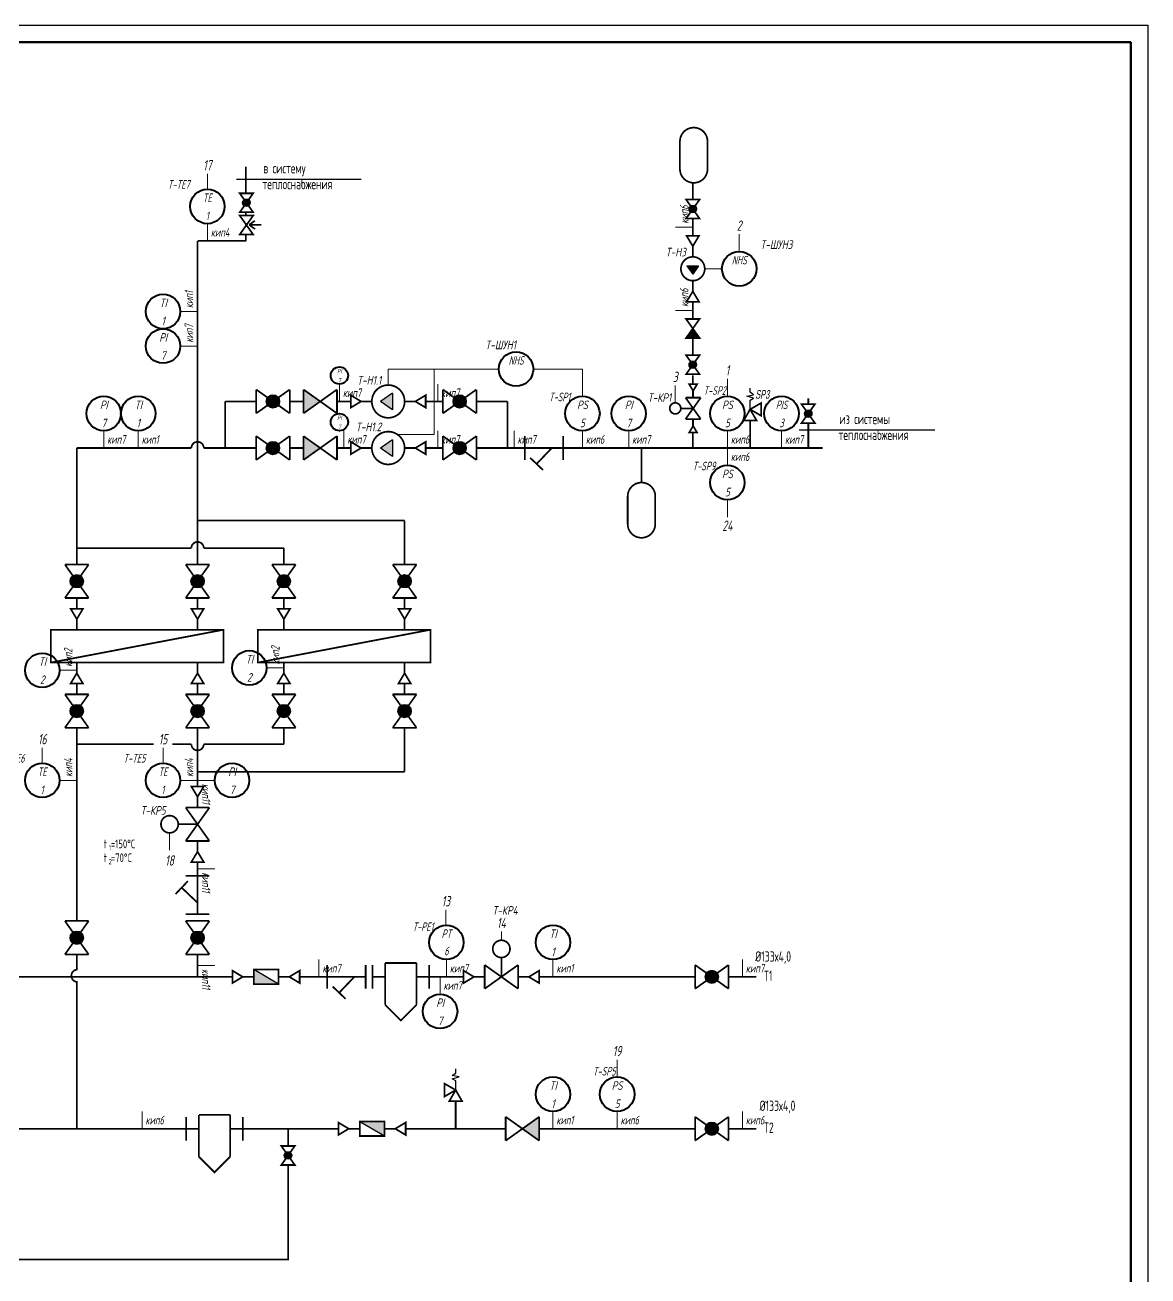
# Model space of a CAD drawing. Extents: x 37 to 1092, y -2983 to -601.
# Drawn here: x 551.8 to 877.2, y -1261.2 to -898.8 of the extents above; entities that cross this region are included whole.
import ezdxf
from ezdxf.enums import TextEntityAlignment as Align

# ---------------------------------------------------------------- set-up
doc = ezdxf.new("R2010")
doc.units = 0
doc.layers.add('AV_K_DEVICE', color=1, linetype='Continuous', lineweight=40)
doc.layers.add('AV_K_WIRES', color=2, linetype='Continuous', lineweight=20)
for name, color, linetype in [('FORMAT', 134, 'Continuous'), ('TEXT', 4, 'Continuous'), ('ОВ_Отопление', 6, 'Continuous'), ('Отопление', 7, 'Continuous')]:
    doc.layers.add(name, color=color, linetype=linetype)
doc.styles.add('R2_5', font='romant.shx', dxfattribs={"width": 0.65, "oblique": 12, "height": 2.5})
doc.styles.add('R2_5 compressed', font='gewind.shx', dxfattribs={"width": 0.5, "oblique": 12, "height": 2.5})
doc.styles.get("Standard").update_dxf_attribs({"font": 'romant.shx', "width": 0.65, "oblique": 12})

# ---------------------------------------------------------------- blocks, each defined once
blk = doc.blocks.new('PD')
at = {"layer": 'AV_K_DEVICE'}
blk.add_circle((0, 5), 5, dxfattribs=at)
at = {"layer": 'AV_K_DEVICE', "style": 'R2_5', "oblique": 15, "width": 0.65}
for s, p in [('PT', (0, 7.5)), ('6', (-3.4e-09, 2.5))]:
    blk.add_text(s, height=2.5, dxfattribs=at).set_placement(p, align=Align.MIDDLE_CENTER)
blk = doc.blocks.new('кип7 ЗК14-2-3-98 установка 3в')
blk.add_line((0, 5), (0, 0))
at = {"insert": (1, 2.5), "char_height": 2.5, "attachment_point": 4, "line_spacing_factor": 0.8, "style": 'R2_5'}
blk.add_mtext('кип7', dxfattribs=at)
blk = doc.blocks.new('кип1 ЗК4-1-1-95 установка 01-10-20-10')
blk.add_line((0, 5), (0, 0))
at = {"insert": (1, 2.5), "char_height": 2.5, "attachment_point": 4, "line_spacing_factor": 0.8, "style": 'R2_5'}
blk.add_mtext('кип1', dxfattribs=at)
blk = doc.blocks.new('TERMOMETR_R5503_0-120_80mm')
blk.add_circle((0, 5), 5)
at = {"style": 'R2_5', "oblique": 15, "width": 0.75}
for s, p in [('TI', (0, 7.5)), ('1', (-0.0060025175, 2.2550731853))]:
    blk.add_text(s, height=2.5, dxfattribs=at).set_placement(p, align=Align.MIDDLE_CENTER)
blk = doc.blocks.new('TERMOMETR_R5503_0-150_80mm')
blk.add_circle((0, 5), 5)
at = {"style": 'R2_5', "oblique": 15, "width": 0.75}
for s, p in [('TI', (0, 7.5)), ('1', (-0.0060025175, 2.2550731853))]:
    blk.add_text(s, height=2.5, dxfattribs=at).set_placement(p, align=Align.MIDDLE_CENTER)
blk = doc.blocks.new('кип6 ЗК14-2-1-98 установка 1а')
blk.add_line((0, 5), (0, 0))
at = {"insert": (1, 2.5), "char_height": 2.5, "attachment_point": 4, "line_spacing_factor": 0.8, "style": 'R2_5'}
blk.add_mtext('кип6', dxfattribs=at)
blk = doc.blocks.new('MANOMETR_0..6KGSM2')
blk.add_circle((0, 5), 5)
at = {"style": 'R2_5', "oblique": 15, "width": 0.75}
for s, p in [('PI', (0, 7.5)), ('7', (-0.0060025175, 2.2550731853))]:
    blk.add_text(s, height=2.5, dxfattribs=at).set_placement(p, align=Align.MIDDLE_CENTER)
blk = doc.blocks.new('кип2 ЗК4-1-6-95 установка 01-10-20-10-1')
blk.add_line((0, 5), (0, 0))
at = {"insert": (1, 2.5), "char_height": 2.5, "attachment_point": 4, "line_spacing_factor": 0.8, "style": 'R2_5'}
blk.add_mtext('кип2', dxfattribs=at)
blk = doc.blocks.new('TERMOMETR_A5503_0-120_80mm')
blk.add_circle((0, 5), 5)
at = {"style": 'R2_5', "oblique": 15, "width": 0.75}
for s, p in [('TI', (0, 7.5)), ('2', (-0.0060025175, 2.2550731853))]:
    blk.add_text(s, height=2.5, dxfattribs=at).set_placement(p, align=Align.MIDDLE_CENTER)
blk = doc.blocks.new('PS_(мин давление)_KPI-35(DANFOS)')
blk.add_circle((0, 5), 5)
at = {"style": 'R2_5', "oblique": 15, "width": 0.75}
for s, p in [('PS', (0, 7.5)), ('5', (-0.0060025175, 2.2550731853))]:
    blk.add_text(s, height=2.5, dxfattribs=at).set_placement(p, align=Align.MIDDLE_CENTER)
blk = doc.blocks.new('ДМ2010СГ_0-10_1NO_1NC')
blk.add_circle((0, 5), 5)
at = {"style": 'R2_5', "oblique": 15, "width": 0.65}
for s, p in [('PIS', (0, 7.5)), ('3', (-0.0060025175, 2.2550731853))]:
    blk.add_text(s, height=2.5, dxfattribs=at).set_placement(p, align=Align.MIDDLE_CENTER)
blk = doc.blocks.new('кип11 ЗК14-2-4-98 установка 4в')
blk.add_line((0, 5), (0, 0))
at = {"insert": (1, 2.5), "char_height": 2.5, "attachment_point": 4, "line_spacing_factor": 0.8, "style": 'R2_5'}
blk.add_mtext('кип11', dxfattribs=at)
blk = doc.blocks.new('ТС035-50М.В3.60')
blk.add_circle((0, 5), 5)
at = {"style": 'R2_5', "oblique": 12, "width": 0.65}
for s, p in [('TE', (0, 7.5)), ('1', (-0.0060025175, 2.2550731853))]:
    blk.add_text(s, height=2.5, dxfattribs=at).set_placement(p, align=Align.MIDDLE_CENTER)
blk = doc.blocks.new('кип4 ЗК4-1-7-95 установка 02-20-20-10-1')
blk.add_line((0, 5), (0, 0))
at = {"insert": (1, 2.5), "char_height": 2.5, "attachment_point": 4, "line_spacing_factor": 0.8, "style": 'R2_5'}
blk.add_mtext('кип4', dxfattribs=at)

msp = doc.modelspace()

# ---------------------------------------------------------------- hatches: boundary and pattern name
at = {"layer": 'ОВ_Отопление', "ltscale": 10000}
for points in [[(618.0794065453637, -1172.46717587882), (618.0794065453637, -1176.667175878821), (625.279406545364, -1176.667175878821)], [(752.7363623659043, -1174.567175878821, 1), (748.8795494130791, -1174.567175878821, 1)], [(655.9903191612966, -1220.667175878821), (655.9903191612966, -1216.467175878821), (648.7903191612968, -1216.467175878821)], [(700.7765069671221, -1215.117175878821), (695.9265069671237, -1218.567175878821), (700.7765069671235, -1222.017175878821)], [(752.7363623659043, -1218.567175878821, 1), (748.8795494130791, -1218.567175878821, 1)], [(626.9111545154627, -1226.317175878821, 1), (629.1111545154631, -1226.317175878821, 1)]]:
    msp.add_hatch(color=256, dxfattribs=at).paths.add_polyline_path(points)
at = {"layer": 'Отопление', "ltscale": 10000}
for points in [[(614.853810126748, -950.3193270622279, 1), (617.053810126748, -950.3193270622279, 1)], [(744.203408397044, -952.1332164525514, 1), (746.403408397044, -952.1332164525514, 1)], [(743.6129083982182, -968.5967609514242), (745.3034083982179, -970.9732609514281), (746.9939083982181, -968.5967609514242)], [(743.352812367556, -989.48343175108), (747.252812367556, -989.48343175108), (745.3028123675557, -986.73343175108)], [(744.2028123675556, -997.2334317510799, 1), (746.4028123675557, -997.2334317510799, 1)], [(621.7089970727927, -1007.862819795426, 1), (625.5658100256201, -1007.862819795426, 1)], [(632.4874035492066, -1011.312819795426), (637.3374035492064, -1007.862819795426), (632.4874035492066, -1004.412819795426)], [(654.8374322536973, -1007.862819794937), (658.2324322536972, -1010.277819794937), (658.2324322536972, -1005.447819794937)], [(675.8089970679328, -1007.862819795426, 1), (679.6658100207582, -1007.862819795426, 1)], [(777.6363393037336, -1011.399272298151, 1), (779.8363393037337, -1011.399272298151, 1)], [(632.4874035492053, -1024.812819795426), (637.3374035492064, -1021.362819795426), (632.4874035492066, -1017.912819795426)], [(621.7089970727927, -1021.362819795426, 1), (625.5658100256201, -1021.362819795426, 1)], [(654.8374322536973, -1021.362819794937), (658.2324322536972, -1023.777819794937), (658.2324322536972, -1018.947819794937)], [(675.8089970679328, -1021.362819795426, 1), (679.6658100207582, -1021.362819795426, 1)], [(564.8589970727929, -1059.962819795426, 1), (568.7158100256199, -1059.962819795426, 1)], [(599.8589970727929, -1059.962819795426, 1), (603.71581002562, -1059.962819795426, 1)], [(624.8589970727929, -1059.962819795426, 1), (628.71581002562, -1059.962819795426, 1)], [(659.8589970727929, -1059.962819795426, 1), (663.71581002562, -1059.962819795426, 1)], [(564.8589970727929, -1097.562819795426, 1), (568.7158100256199, -1097.562819795426, 1)], [(599.8589970727929, -1097.562819795426, 1), (603.71581002562, -1097.562819795426, 1)], [(624.8589970727929, -1097.562819795426, 1), (628.71581002562, -1097.562819795426, 1)], [(659.8589970727929, -1097.562819795426, 1), (663.71581002562, -1097.562819795426, 1)], [(564.8589970727929, -1163.226067625218, 1), (568.7158100256188, -1163.226067625218, 1)], [(599.8589970727929, -1163.226067625218, 1), (603.7158100256188, -1163.226067625218, 1)]]:
    msp.add_hatch(color=256, dxfattribs=at).paths.add_polyline_path(points)

# ---------------------------------------------------------------- linework, layer by layer
at = {"ltscale": 1e-10, "const_width": 0.5}
for points in [[(696.5874035443447, -1017.922483341446), (696.5874035443447, -1024.803156249406)], [(707.7135326949988, -1017.922483341446), (707.7135326949988, -1024.803156249406)], [(707.7135326949988, -1021.362819795426), (696.5874035443447, -1021.362819795426)], [(704.4218969379076, -1021.362819795426), (700.0304656524295, -1025.968592161088)], [(701.9099087151897, -1027.76057066324), (698.151022589669, -1024.176613658936)], [(605.2277400031861, -1145.281379134994), (598.3470670952264, -1145.281379134994)], [(601.7874035492061, -1156.40750828565), (601.7874035492061, -1145.281379134994)], [(595.3896526813894, -1150.603884305841), (598.9736096856991, -1146.84499818032)], [(601.7874035492061, -1153.115872528557), (597.1816311835441, -1148.724441243079)], [(605.2277400031861, -1156.40750828565), (598.3470670952264, -1156.40750828565)], [(656.1481720826941, -1170.545688627664), (665.2338705789489, -1170.545688627664)], [(656.1481720826941, -1170.545688627664), (656.1481720826941, -1182.654123830264)], [(665.2338705789489, -1170.545688627664), (665.2338705789489, -1182.654123830264)], [(639.3794065438656, -1171.126839424841), (639.3794065438656, -1178.007512332801)], [(650.5055356945192, -1171.126839424841), (650.5055356945192, -1178.007512332801)], [(652.4740950340897, -1171.126839424841), (652.4740950340897, -1178.007512332801)], [(668.9079476275527, -1171.126839424841), (668.9079476275527, -1178.007512332801)], [(650.5055356945192, -1174.567175878821), (639.3794065438656, -1174.567175878821)], [(644.7019117147106, -1180.964926746636), (640.9430255891898, -1177.380969742326)], [(647.2138999374283, -1174.567175878821), (642.8224686519501, -1179.172948244483)], [(652.4740950340897, -1174.567175878821), (656.1481720826941, -1174.567175878821)], [(665.2338705789489, -1174.567175878821), (668.9079476275527, -1174.567175878821)], [(656.1481720826941, -1182.654123830264), (660.6910213308215, -1187.194791681556), (665.2338705789489, -1182.654123830264)], [(598.4886953141978, -1215.126839424841), (598.4886953141978, -1222.007512332801)], [(602.1627723628015, -1214.545688627664), (611.2484708590564, -1214.545688627664)], [(602.1627723628015, -1214.545688627664), (602.1627723628015, -1226.654123830264)], [(611.2484708590564, -1214.545688627664), (611.2484708590564, -1226.654123830264)], [(614.9225479076607, -1215.126839424841), (614.9225479076607, -1222.007512332801)], [(460.9313142920441, -1218.567175878821), (602.1627723628015, -1218.567175878821)], [(611.2484708590564, -1218.567175878821), (614.9225479076607, -1218.567175878821)], [(602.1627723628015, -1226.654123830264), (606.705621610929, -1231.194791681556), (611.2484708590564, -1226.654123830264)]]:
    msp.add_lwpolyline(points, dxfattribs=at)
at = {"layer": 'AV_K_DEVICE'}
for centre in [(758.7534083431799, -969.432936539992), (694.0906646520963, -998.4878198721442)]:
    msp.add_circle(centre, 5, dxfattribs=at)
at = {"layer": 'AV_K_WIRES'}
for p, q in [((604.6403683132291, -941.9485966969439), (604.640368315129, -946.370050635244)), ((758.7534083393799, -959.432936539992), (758.7534083431799, -964.4329365399922)), ((753.7534083431799, -969.432936539992), (748.7534083431556, -969.432936543881)), ((713.3086606658572, -998.4878198721442), (713.3086606718425, -1006.362819795426)), ((740.2107141956578, -1003.282030057014), (740.2107141994576, -1008.282030057014)), ((755.3245989569311, -1001.362819795426), (755.3245989607312, -1006.362819795426)), ((755.3245989607312, -1036.362819795426), (755.3245989645311, -1041.362819795426)), ((556.7874035473056, -1108.215574777468), (556.7874035492056, -1112.637028715768)), ((591.7874035473062, -1108.215574777468), (591.7874035492061, -1112.637028715768)), ((593.6863556716303, -1132.862819645008), (593.6863556754301, -1137.862819645008)), ((673.7629703259382, -1155.145721940521), (673.7629703297382, -1159.568846894421)), ((689.826506965223, -1161.467175878821), (689.8265069671232, -1163.967175878821)), ((723.3672314245064, -1198.567175878821), (723.3672314283067, -1203.567175878821))]:
    msp.add_line(p, q, dxfattribs=at)
at = {"layer": 'AV_K_WIRES', "ltscale": 100}
for p, q in [((657.0361977684001, -998.4878198721487), (657.0361977684001, -1003.112819948871)), ((657.0361977684001, -998.4878198721487), (689.0906646520959, -998.4878198721442)), ((670.387403544345, -998.4878198721487), (670.387403544345, -1017.404125068424)), ((713.3086606658572, -998.4878198721442), (699.090664652096, -998.4878198721442)), ((659.6625199332289, -1017.404125068424), (670.387403544345, -1017.404125068424))]:
    msp.add_line(p, q, dxfattribs=at)
at = {"layer": 'FORMAT'}
msp.add_lwpolyline([(37.1980354403, -898.815178203), (877.1980354403, -898.815178203), (877.1980354403, -1492.815178203), (37.1980354403, -1492.815178203)], close=True, dxfattribs=at)
at = {"layer": 'FORMAT', "lineweight": 50}
msp.add_lwpolyline([(57.1980354403, -1487.815178203), (57.1980354403, -903.815178203), (872.1980354402997, -903.815178203), (872.1980354402997, -1487.815178203)], close=True, dxfattribs=at)
at = {"layer": 'ОВ_Отопление', "ltscale": 100}
for p, q in [((613.1060904128071, -943.4326895031883), (649.1933115392521, -943.4326895031883)), ((776.0964849962542, -1016.077238857368), (815.4663146281022, -1016.077238857368))]:
    msp.add_line(p, q, dxfattribs=at)
at = {"layer": 'ОВ_Отопление', "ltscale": 10000}
for p, q in [((625.279406545364, -1176.667175878821), (618.0794065453637, -1172.46717587882)), ((648.7903191612968, -1216.467175878821), (655.9903191612966, -1220.667175878821))]:
    msp.add_line(p, q, dxfattribs=at)
at = {"layer": 'ОВ_Отопление', "ltscale": 10000, "const_width": 0.5}
msp.add_lwpolyline([(687.3265069671234, -1166.467175878821, 9543.099350923732), (687.3265071175412, -1166.466128001245, -1)], format="xyb", dxfattribs=at)
for points in [[(689.8265069671232, -1174.567175878821), (689.8265069671232, -1168.967175878821)], [(614.8859058609668, -1174.567175878821), (611.8859058609667, -1176.367175878821), (611.8859058609667, -1172.767175878821), (614.8859058609668, -1174.567175878821)], [(618.0794065453637, -1172.46717587882), (618.0794065453637, -1176.667175878821), (625.279406545364, -1176.667175878821), (625.279406545364, -1172.46717587882), (618.0794065453637, -1172.46717587882)], [(628.3794065438653, -1174.567175878821), (631.3794065438655, -1176.367175878821), (631.3794065438655, -1172.767175878821), (628.3794065438653, -1174.567175878821)], [(681.8765069671235, -1174.567175878821), (678.8765069671235, -1176.367175878821), (678.8765069671235, -1172.767175878821), (681.8765069671235, -1174.567175878821)], [(684.9765069671234, -1171.117175878821), (684.9765069671234, -1178.017175878821)], [(684.9765069671234, -1171.117175878821), (694.6765069671235, -1178.017175878821)], [(684.9765069671234, -1178.017175878821), (694.6765069671235, -1171.117175878821)], [(694.6765069671235, -1171.117175878821), (694.6765069671235, -1178.017175878821)], [(697.7765069671235, -1174.567175878821), (700.7765069671235, -1176.367175878821), (700.7765069671235, -1172.767175878821), (697.7765069671235, -1174.567175878821)], [(745.9579558894911, -1171.117175878821), (745.9579558894911, -1178.017175878821)], [(745.9579558894911, -1171.117175878821), (755.657955889491, -1178.017175878821)], [(745.9579558894911, -1178.017175878821), (755.657955889491, -1171.117175878821)], [(755.657955889491, -1171.117175878821), (755.657955889491, -1178.017175878821)], [(618.0794065453637, -1174.567175878821), (614.8859058609668, -1174.567175878821)], [(625.279406545364, -1174.567175878821), (628.3794065438653, -1174.567175878821)], [(639.3794065438656, -1174.567175878821), (631.3794065438655, -1174.567175878821)], [(678.8765069671235, -1174.567175878821), (668.9079476275527, -1174.567175878821)], [(684.9765069671234, -1174.567175878821), (681.8765069671235, -1174.567175878821)], [(694.6765069671235, -1174.567175878821), (697.7765069671235, -1174.567175878821)], [(745.9579558894922, -1174.567175878821), (700.7765069671235, -1174.567175878821)], [(763.6579558894908, -1174.567175878821), (755.657955889491, -1174.567175878821)], [(676.5834130634602, -1207.367175878821), (673.3834130634605, -1205.517175878821), (673.3834130634605, -1209.217175878821), (676.5834130634602, -1207.367175878821)], [(676.5834130634602, -1207.367175878821), (674.7334130634603, -1210.567175878821), (678.4334130634602, -1210.567175878821), (676.5834130634602, -1207.367175878821)], [(676.5834130634602, -1218.567175878821), (676.5834130634602, -1210.567175878821)], [(645.5968184768992, -1218.567175878821), (642.5968184768992, -1220.367175878821), (642.5968184768992, -1216.767175878821), (645.5968184768992, -1218.567175878821)], [(648.7903191612968, -1216.467175878821), (648.7903191612968, -1220.667175878821), (655.9903191612966, -1220.667175878821), (655.9903191612966, -1216.467175878821), (648.7903191612968, -1216.467175878821)], [(659.0903191597987, -1218.567175878821), (662.0903191597984, -1220.367175878821), (662.0903191597984, -1216.767175878821), (659.0903191597987, -1218.567175878821)], [(691.0765069671222, -1215.117175878821), (691.0765069671222, -1222.017175878821)], [(691.0765069671222, -1215.117175878821), (700.7765069671221, -1222.017175878821)], [(691.0765069671222, -1222.017175878821), (700.7765069671221, -1215.117175878821)], [(700.7765069671221, -1215.117175878821), (700.7765069671221, -1222.017175878821)], [(745.957955889491, -1215.117175878821), (745.957955889491, -1222.017175878821)], [(745.957955889491, -1215.117175878821), (755.6579558894908, -1222.017175878821)], [(745.957955889491, -1222.017175878821), (755.6579558894908, -1215.117175878821)], [(755.6579558894908, -1215.117175878821), (755.6579558894908, -1222.017175878821)], [(628.0111545154632, -1218.567175878821), (628.0111545154632, -1223.567175878821)], [(642.5968184768992, -1218.567175878821), (628.3197584544288, -1218.567175878821)], [(648.7903191612968, -1218.567175878821), (645.5968184768992, -1218.567175878821)], [(655.9903191612966, -1218.567175878821), (659.0903191597987, -1218.567175878821)], [(691.0765069671222, -1218.567175878821), (662.0903191597973, -1218.567175878821)], [(745.957955889491, -1218.567175878821), (700.7765069671221, -1218.567175878821)], [(763.6579558894908, -1218.567175878821), (755.6579558894908, -1218.567175878821)], [(629.961154515463, -1229.067175878821), (626.0611545154629, -1229.067175878821), (629.961154515463, -1223.567175878821), (626.0611545154629, -1223.567175878821), (629.961154515463, -1229.067175878821)], [(628.0111545154632, -1229.067175878821), (628.0111545154632, -1256.417235343977)], [(525.5841525018737, -1256.417235343977), (628.3299493659722, -1256.417235343977)]]:
    msp.add_lwpolyline(points, dxfattribs=at)
at = {"layer": 'ОВ_Отопление', "ltscale": 100, "const_width": 0.5}
for points in [[(611.8630286469368, -1174.567175878821), (472.7269423916346, -1174.567175878821)], [(642.6527897901337, -1218.567175878821), (614.915506682616, -1218.567175878821)]]:
    msp.add_lwpolyline(points, dxfattribs=at)
at = {"layer": 'ОВ_Отопление', "ltscale": 10000}
msp.add_lwpolyline([(676.5834130634602, -1207.367175878821), (676.5834130634602, -1204.682625124491), (675.6140414436616, -1204.11954224144), (677.5855479035822, -1203.556452344399), (675.5670972441968, -1203.134140182114), (676.5834130634602, -1202.430279564312), (676.5834130634602, -1201.257190224621)], dxfattribs=at)
for centre, radius in [((689.8265069671232, -1166.467175878821), 2.5), ((750.8079558894908, -1174.567175878821), 1.928406476412783), ((750.8079558894908, -1218.567175878821), 1.928406476412783), ((628.0111545154632, -1226.317175878821), 1.1)]:
    msp.add_circle(centre, radius, dxfattribs=at)
at = {"layer": 'Отопление', "ltscale": 600}
msp.add_line((742.301203871541, -971.1332164525513), (742.3013257865877, -971.1332164525513), dxfattribs=at)
at = {"layer": 'Отопление', "ltscale": 10000, "const_width": 0.5}
for points in [[(749.569508736894, -932.5349175030354, 0.9999999999999998), (741.569508736894, -932.5349175030354, 0.9999999999999998)], [(749.569508736894, -940.5349175030354, -0.9999999999999998), (741.569508736894, -940.5349175030354, -0.9999999999999998)], [(741.8534084005609, -969.4334030602773, -13169.47715057791), (741.8534085509777, -969.4344509378489, 1)], [(657.0372456459739, -1003.112819798453, -18131.88886963301), (657.0361977684001, -1003.112819948871, 1)], [(740.2108198617784, -1011.482030063629, 9543.099350923732), (740.2101492201296, -1011.482029967368, -1)], [(657.0372456459739, -1016.612819798453, -18131.88886963301), (657.0361977684001, -1016.612819948871, 1)], [(599.9874035492066, -1021.362819795426, -1), (603.5874035492064, -1021.362819795426, 2.19838199884284)], [(734.4260323925143, -1035.362819795426, 0.9999999999999998), (726.4260323925143, -1035.362819795426, 0.9999999999999998)], [(734.4260323925143, -1043.362819795426, -0.9999999999999998), (726.4260323925143, -1043.362819795426, -0.9999999999999998)], [(599.9874035492066, -1050.362819795426, -1), (603.5874035492064, -1050.362819795426, 2.19838199884284)], [(599.9874035492066, -1107.162819795426, 1), (603.5874035492064, -1107.162819795426, -2.19838199884284)], [(593.6874035492062, -1132.862819795426, 9543.099350923732), (593.6863556716303, -1132.862819645008, -1)], [(567.0142862512652, -1172.453452575821, 1), (567.0142862512652, -1176.053452575821, -2.19838199884284)]]:
    msp.add_lwpolyline(points, format="xyb", dxfattribs=at)
for points in [[(741.569508736894, -932.5349175030354), (741.569508736894, -940.5349175030354)], [(749.569508736894, -932.5349175030354), (749.569508736894, -940.5349175030354)], [(615.7874035492064, -947.5693270622279), (615.7874035492064, -939.8277577652724)], [(745.3034083970442, -944.3832164525513), (745.3034083970442, -949.3832164525512)], [(617.9038101267479, -953.0693270622279), (614.0038101267482, -953.0693270622279), (617.9038101267479, -947.5693270622279), (614.0038101267482, -947.5693270622279), (617.9038101267479, -953.0693270622279)], [(747.253408397044, -954.8832164525514), (743.353408397044, -954.8832164525514), (747.253408397044, -949.3832164525512), (743.353408397044, -949.3832164525512), (747.253408397044, -954.8832164525514)], [(615.7874035492064, -950.5540030049154), (615.7874035492064, -950.0846511195407)], [(615.7874035492064, -954.0168572017917), (615.7874035492064, -953.0693270622279)], [(617.9038101267479, -959.5168572017916), (614.0038101267482, -959.5168572017916), (617.9038101267479, -954.0168572017917), (614.0038101267482, -954.0168572017917), (617.9038101267479, -959.5168572017916)], [(615.7874035492064, -957.0015331444787), (615.7874035492064, -956.5321812591042)], [(616.7372079377683, -956.7127441961728), (618.379130496668, -955.5321578804443)], [(616.7947671058182, -956.7415115335622), (620.3091866843465, -956.7415115335622)], [(618.4366896647182, -957.9220978492909), (616.7947671058182, -956.7415115335622)], [(745.3034083970442, -954.8832164525514), (745.3034083970442, -959.8832164525513)], [(615.7874035492064, -961.370050635244), (615.7874035492064, -959.5168572017916)], [(745.3034083970442, -962.8832164525514), (747.103408397044, -959.8832164525513), (743.503408397044, -959.8832164525513), (745.3034083970442, -962.8832164525514)], [(601.7874035492061, -1055.112819795426), (601.7874035492061, -961.370050635244)], [(601.7874035492061, -961.370050635244), (615.9449016788197, -961.370050635244)], [(745.3034083970442, -965.9832164525512), (745.3034083970442, -962.8832164525514)], [(745.3031930731985, -972.8834317629592), (745.3029995998381, -975.9834317569195)], [(745.3029995998381, -975.9834317569195), (747.1028123640492, -978.98354409045), (743.5028123710599, -978.98331941171), (745.3029995998381, -975.9834317569195)], [(745.3028123675557, -978.98343175108), (745.3028123675557, -983.98343175108)], [(747.252812367556, -989.48343175108), (743.352812367556, -989.48343175108), (747.252812367556, -983.98343175108), (743.352812367556, -983.98343175108), (747.252812367556, -989.48343175108)], [(745.3028123675557, -989.48343175108), (745.3028123675557, -994.48343175108)], [(747.252812367556, -999.98343175108), (743.352812367556, -999.98343175108), (747.252812367556, -994.48343175108), (743.352812367556, -994.48343175108), (747.252812367556, -999.98343175108)], [(745.3034083970442, -1000.315290188886), (745.3034083970442, -1002.874030063631)], [(745.3948198617776, -1004.794030063631), (744.2428198617781, -1002.874030063631), (746.5468198617771, -1002.874030063631), (745.3948198617776, -1004.794030063631)], [(628.4874035492066, -1004.412819795426), (618.7874035492064, -1011.312819795426)], [(628.4874035492066, -1011.312819795426), (618.7874035492064, -1004.412819795426)], [(618.7874035492064, -1004.412819795426), (618.7874035492064, -1011.312819795426)], [(628.4874035492066, -1004.412819795426), (628.4874035492066, -1011.312819795426)], [(642.1874035492065, -1004.412819795426), (632.4874035492066, -1011.312819795426)], [(642.1874035492065, -1011.312819795426), (632.4874035492066, -1004.412819795426)], [(632.4874035492066, -1004.412819795426), (632.4874035492066, -1011.312819795426)], [(642.1874035492065, -1004.412819795426), (642.1874035492065, -1011.312819795426)], [(649.1874035492062, -1007.862819795426), (646.1874035492065, -1009.662819795426), (646.1874035492065, -1006.062819795426), (649.1874035492062, -1007.862819795426)], [(664.887403544345, -1007.862819795426), (667.887403544345, -1009.662819795426), (667.887403544345, -1006.062819795426), (664.887403544345, -1007.862819795426)], [(682.5874035443447, -1004.412819795426), (672.887403544345, -1011.312819795426)], [(682.5874035443447, -1011.312819795426), (672.887403544345, -1004.412819795426)], [(672.887403544345, -1004.412819795426), (672.887403544345, -1011.312819795426)], [(682.5874035443447, -1004.412819795426), (682.5874035443447, -1011.312819795426)], [(747.6028198617782, -1006.778030063635), (743.186819861777, -1006.778030063635)], [(747.6028198617782, -1006.778030063635), (743.186819861777, -1012.986030063633)], [(743.186819861777, -1006.778030063635), (747.6028198617782, -1012.986030063633)], [(745.3034083970442, -1004.641677622408), (745.3034083970442, -1006.778030063635)], [(745.3948198617776, -1006.778030063635), (745.3948198617776, -1004.794030063631)], [(778.7777981326535, -1008.649272298151), (778.7777981326535, -1006.93376238542)], [(609.7874035492061, -1007.862819795426), (618.7874035492064, -1007.862819795426)], [(609.7874035492061, -1007.862819795426), (609.7874035492061, -1021.362819795426)], [(628.4874035492066, -1007.862819795426), (632.4874035492066, -1007.862819795426)], [(642.1874035492065, -1007.862819795426), (646.1874035492065, -1007.862819795426)], [(649.1874035492062, -1007.862819795426), (652.2874035451533, -1007.862819795426)], [(661.7874322536971, -1007.862819795426), (664.887403544345, -1007.862819795426)], [(667.887403544345, -1007.862819795426), (672.887403544345, -1007.862819795426)], [(682.5874035443447, -1007.862819795426), (691.5874035443447, -1007.862819795426)], [(691.5874035443447, -1007.862819795426), (691.5874035443447, -1021.362819795426)], [(745.3948198617776, -1009.882030063629), (741.8108198617787, -1009.882030063629)], [(761.9136352301772, -1010.162819795426), (763.7636352301779, -1013.362819795426), (760.0636352301776, -1013.362819795426), (761.9136352301772, -1010.162819795426)], [(761.9136352301772, -1010.162819795426), (765.1136352301778, -1008.312819795426), (765.1136352301778, -1012.012819795426), (761.9136352301772, -1010.162819795426)], [(780.6863393037338, -1014.149272298151), (776.7863393037338, -1014.149272298151), (780.6863393037338, -1008.649272298151), (776.7863393037338, -1008.649272298151), (780.6863393037338, -1014.149272298151)], [(778.7777981326535, -1011.457739877393), (778.7777981326535, -1011.340804718904)], [(747.6028198617782, -1012.986030063633), (743.186819861777, -1012.986030063633)], [(745.3948198617776, -1014.970030063632), (744.2428198617781, -1016.890030063632), (746.5468198617771, -1016.890030063632), (745.3948198617776, -1014.970030063632)], [(745.3034083970442, -1012.986030063633), (745.3034083970442, -1015.122382504855)], [(745.3948198617776, -1012.986030063633), (745.3948198617776, -1014.970030063632)], [(761.9136352301772, -1021.362819795426), (761.9136352301772, -1013.362819795426)], [(778.7777981326535, -1021.400775323267), (778.7777981326535, -1014.149272298151)], [(628.4874035492066, -1017.912819795426), (618.7874035492064, -1024.812819795426)], [(628.4874035492066, -1024.812819795426), (618.7874035492064, -1017.912819795426)], [(618.7874035492064, -1017.912819795426), (618.7874035492064, -1024.812819795426)], [(628.4874035492066, -1017.912819795426), (628.4874035492066, -1024.812819795426)], [(642.1874035492065, -1017.912819795426), (632.4874035492066, -1024.812819795426)], [(642.1874035492065, -1024.812819795426), (632.4874035492066, -1017.912819795426)], [(632.4874035492066, -1017.912819795426), (632.4874035492066, -1024.812819795426)], [(642.1874035492065, -1017.912819795426), (642.1874035492065, -1024.812819795426)], [(682.5874035443447, -1017.912819795426), (672.887403544345, -1024.812819795426)], [(682.5874035443447, -1024.812819795426), (672.887403544345, -1017.912819795426)], [(672.887403544345, -1017.912819795426), (672.887403544345, -1024.812819795426)], [(682.5874035443447, -1017.912819795426), (682.5874035443447, -1024.812819795426)], [(745.3034083970442, -1016.890030063632), (745.3034083970442, -1021.362819795426)], [(566.7874035492061, -1055.112819795426), (566.7874035492061, -1021.362819795426)], [(566.7874035492061, -1021.362819795426), (599.9874035492066, -1021.362819795426)], [(603.5874035492064, -1021.362819795426), (618.7874035492064, -1021.362819795426)], [(628.4874035492066, -1021.362819795426), (632.4874035492066, -1021.362819795426)], [(642.1874035492065, -1021.362819795426), (646.1874035492065, -1021.362819795426)], [(649.1874035492062, -1021.362819795426), (646.1874035492065, -1023.162819795426), (646.1874035492065, -1019.562819795426), (649.1874035492062, -1021.362819795426)], [(649.1874035492062, -1021.362819795426), (652.2874035451533, -1021.362819795426)], [(661.7874322536971, -1021.362819795426), (664.887403544345, -1021.362819795426)], [(664.887403544345, -1021.362819795426), (667.887403544345, -1023.162819795426), (667.887403544345, -1019.562819795426), (664.887403544345, -1021.362819795426)], [(667.887403544345, -1021.362819795426), (672.887403544345, -1021.362819795426)], [(682.5874035443447, -1021.362819795426), (696.5874035443447, -1021.362819795426)], [(707.7135326949988, -1021.362819795426), (782.8932840990896, -1021.362819795426)], [(730.4260323925143, -1031.362819795426), (730.4260323925143, -1021.362819795426)], [(726.4260323925143, -1035.362819795426), (726.4260323925143, -1043.362819795426)], [(734.4260323925143, -1035.362819795426), (734.4260323925143, -1043.362819795426)], [(601.7874035492061, -1042.362819795426), (661.7874035492063, -1042.362819795426)], [(661.7874035492063, -1042.362819795426), (661.7874035492063, -1055.112819795426)], [(566.7874035492061, -1050.362819795426), (599.9874035492066, -1050.362819795426)], [(603.5874035492064, -1050.362819795426), (626.7874035492061, -1050.362819795426)], [(626.7874035492061, -1050.362819795426), (626.7874035492061, -1055.112819795426)], [(570.2374035492066, -1055.112819795426), (563.3374035492066, -1055.112819795426)], [(570.2374035492066, -1055.112819795426), (563.3374035492066, -1064.812819795426)], [(563.3374035492066, -1055.112819795426), (570.2374035492066, -1064.812819795426)], [(605.2374035492066, -1055.112819795426), (598.3374035492064, -1055.112819795426)], [(605.2374035492066, -1055.112819795426), (598.3374035492064, -1064.812819795426)], [(598.3374035492064, -1055.112819795426), (605.2374035492066, -1064.812819795426)], [(630.2374035492066, -1055.112819795426), (623.3374035492064, -1055.112819795426)], [(630.2374035492066, -1055.112819795426), (623.3374035492064, -1064.812819795426)], [(623.3374035492064, -1055.112819795426), (630.2374035492066, -1064.812819795426)], [(665.2374035492066, -1055.112819795426), (658.3374035492064, -1055.112819795426)], [(665.2374035492066, -1055.112819795426), (658.3374035492064, -1064.812819795426)], [(658.3374035492064, -1055.112819795426), (665.2374035492066, -1064.812819795426)], [(570.2374035492066, -1064.812819795426), (563.3374035492066, -1064.812819795426)], [(566.7874035492061, -1064.812819795426), (566.7874035492061, -1067.912819795426)], [(605.2374035492066, -1064.812819795426), (598.3374035492064, -1064.812819795426)], [(601.7874035492061, -1064.812819795426), (601.7874035492061, -1067.912819795426)], [(630.2374035492066, -1064.812819795426), (623.3374035492064, -1064.812819795426)], [(626.7874035492061, -1064.812819795426), (626.7874035492061, -1067.912819795426)], [(665.2374035492066, -1064.812819795426), (658.3374035492064, -1064.812819795426)], [(661.7874035492063, -1064.812819795426), (661.7874035492063, -1067.912819795426)], [(566.7874035492061, -1070.912819795426), (564.9874035492066, -1067.912819795426), (568.5874035492064, -1067.912819795426), (566.7874035492061, -1070.912819795426)], [(601.7874035492061, -1070.912819795426), (599.9874035492066, -1067.912819795426), (603.5874035492064, -1067.912819795426), (601.7874035492061, -1070.912819795426)], [(626.7874035492061, -1070.912819795426), (624.9874035492066, -1067.912819795426), (628.5874035492064, -1067.912819795426), (626.7874035492061, -1070.912819795426)], [(661.7874035492063, -1070.912819795426), (659.9874035492066, -1067.912819795426), (663.5874035492064, -1067.912819795426), (661.7874035492063, -1070.912819795426)], [(566.7874035492061, -1070.912819795426), (566.7874035492061, -1074.012819795426)], [(601.7874035492061, -1070.912819795426), (601.7874035492061, -1074.012819795426)], [(626.7874035492061, -1070.912819795426), (626.7874035492061, -1074.012819795426)], [(661.7874035492063, -1070.912819795426), (661.7874035492063, -1074.012819795426)], [(609.2874035492061, -1083.512819795426), (609.2874035492061, -1074.012819795426), (559.2874035492061, -1074.012819795426), (559.2874035492061, -1083.512819795426), (609.2874035492061, -1083.512819795426)], [(559.2874035492061, -1083.512819795426), (609.2874035492061, -1074.012819795426)], [(669.2874035492064, -1083.512819795426), (669.2874035492064, -1074.012819795426), (619.2874035492064, -1074.012819795426), (619.2874035492064, -1083.512819795426), (669.2874035492064, -1083.512819795426)], [(619.2874035492064, -1083.512819795426), (669.2874035492064, -1074.012819795426)], [(566.7874035492061, -1086.612819795426), (566.7874035492061, -1083.512819795426)], [(601.7874035492061, -1086.612819795426), (601.7874035492061, -1083.512819795426)], [(626.7874035492061, -1086.612819795426), (626.7874035492061, -1083.512819795426)], [(661.7874035492063, -1086.612819795426), (661.7874035492063, -1083.512819795426)], [(566.7874035492061, -1086.612819795426), (564.9874035492066, -1089.612819795426), (568.5874035492064, -1089.612819795426), (566.7874035492061, -1086.612819795426)], [(601.7874035492061, -1086.612819795426), (599.9874035492066, -1089.612819795426), (603.5874035492064, -1089.612819795426), (601.7874035492061, -1086.612819795426)], [(626.7874035492061, -1086.612819795426), (624.9874035492066, -1089.612819795426), (628.5874035492064, -1089.612819795426), (626.7874035492061, -1086.612819795426)], [(661.7874035492063, -1086.612819795426), (659.9874035492066, -1089.612819795426), (663.5874035492064, -1089.612819795426), (661.7874035492063, -1086.612819795426)], [(566.7874035492061, -1092.712819795426), (566.7874035492061, -1089.612819795426)], [(601.7874035492061, -1092.712819795426), (601.7874035492061, -1089.612819795426)], [(626.7874035492061, -1092.712819795426), (626.7874035492061, -1089.612819795426)], [(661.7874035492063, -1092.712819795426), (661.7874035492063, -1089.612819795426)], [(570.2374035492066, -1092.712819795426), (563.3374035492066, -1092.712819795426)], [(570.2374035492066, -1092.712819795426), (563.3374035492066, -1102.412819795426)], [(563.3374035492066, -1092.712819795426), (570.2374035492066, -1102.412819795426)], [(605.2374035492066, -1092.712819795426), (598.3374035492064, -1092.712819795426)], [(605.2374035492066, -1092.712819795426), (598.3374035492064, -1102.412819795426)], [(598.3374035492064, -1092.712819795426), (605.2374035492066, -1102.412819795426)], [(630.2374035492066, -1092.712819795426), (623.3374035492064, -1092.712819795426)], [(630.2374035492066, -1092.712819795426), (623.3374035492064, -1102.412819795426)], [(623.3374035492064, -1092.712819795426), (630.2374035492066, -1102.412819795426)], [(665.2374035492066, -1092.712819795426), (658.3374035492064, -1092.712819795426)], [(665.2374035492066, -1092.712819795426), (658.3374035492064, -1102.412819795426)], [(658.3374035492064, -1092.712819795426), (665.2374035492066, -1102.412819795426)], [(570.2374035492066, -1102.412819795426), (563.3374035492066, -1102.412819795426)], [(566.7874035492054, -1141.312819795426), (566.7874035492061, -1102.412819795426)], [(605.2374035492066, -1102.412819795426), (598.3374035492064, -1102.412819795426)], [(601.7874035492061, -1119.412819795426), (601.7874035492061, -1102.412819795426)], [(630.2374035492066, -1102.412819795426), (623.3374035492064, -1102.412819795426)], [(626.7874035492061, -1107.162819795426), (626.7874035492061, -1102.412819795426)], [(665.2374035492066, -1102.412819795426), (658.3374035492064, -1102.412819795426)], [(661.7874035492063, -1115.162819795426), (661.7874035492063, -1102.412819795426)], [(566.7874035492061, -1107.162819795426), (589.0757115619443, -1107.162819795426)], [(594.4990955326685, -1107.162819795426), (599.9874035492066, -1107.162819795426)], [(603.5874035492064, -1107.162819795426), (626.7874035492061, -1107.162819795426)], [(601.7874035492061, -1115.162819795426), (661.7874035492063, -1115.162819795426)], [(601.7874035492061, -1122.412819795426), (599.9874035492066, -1119.412819795426), (603.5874035492064, -1119.412819795426), (601.7874035492061, -1122.412819795426)], [(601.7874035492061, -1125.512819795426), (601.7874035492061, -1122.412819795426)], [(605.2374035492066, -1125.512819795426), (598.3374035492064, -1125.512819795426)], [(605.2374035492066, -1125.512819795426), (598.3374035492064, -1135.212819795426)], [(598.3374035492064, -1125.512819795426), (605.2374035492066, -1135.212819795426)], [(601.7874035492061, -1130.362819795426), (596.1874035492065, -1130.362819795426)], [(605.2374035492066, -1135.212819795426), (598.3374035492064, -1135.212819795426)], [(601.7874035492061, -1135.212819795426), (601.7874035492061, -1138.312819795426)], [(566.7874035492054, -1158.376067625218), (566.7874035492054, -1141.312819795426)], [(601.7874035492061, -1138.312819795426), (599.9874035492066, -1141.312819795426), (603.5874035492064, -1141.312819795426), (601.7874035492061, -1138.312819795426)], [(601.7874035492061, -1145.281379134994), (601.7874035492061, -1141.312819795426)], [(570.2374035492066, -1158.376067625218), (563.3374035492066, -1158.376067625218)], [(570.2374035492066, -1158.376067625218), (563.3374035492066, -1168.076067625218)], [(563.3374035492066, -1158.376067625218), (570.2374035492066, -1168.076067625218)], [(605.2374035492066, -1158.376067625218), (598.3374035492064, -1158.376067625218)], [(605.2374035492066, -1158.376067625218), (598.3374035492064, -1168.076067625218)], [(598.3374035492064, -1158.376067625218), (605.2374035492066, -1168.076067625218)], [(570.2374035492066, -1168.076067625218), (563.3374035492066, -1168.076067625218)], [(566.7874035492061, -1172.46780864729), (566.7874035492061, -1168.076067625218)], [(605.2374035492066, -1168.076067625218), (598.3374035492064, -1168.076067625218)], [(601.7874035492061, -1174.567175878821), (601.7874035492061, -1168.076067625218)], [(566.7874035492038, -1218.567175878821), (566.7874035492061, -1176.039096504356)]]:
    msp.add_lwpolyline(points, dxfattribs=at)
at = {"layer": 'Отопление', "ltscale": 10000}
for points in [[(743.6129083982192, -968.5967609514242), (746.9939083982181, -968.5967609514242)], [(743.6129083982192, -968.5967609514242), (745.3034083982187, -970.9732609514281)], [(746.9939083982181, -968.5967609514242), (745.3034083982187, -970.9732609514281)], [(658.2324322536972, -1005.447819794937), (654.8374322536973, -1007.862819794937)], [(658.2324322536972, -1005.447819794937), (658.2324322536972, -1010.277819794937)], [(761.9136352301772, -1010.162819795426), (761.9136352301772, -1007.478269041096), (762.8830068499772, -1006.915186158045), (760.9115003900569, -1006.352096261009), (762.9299510494425, -1005.929784098718), (761.9136352301772, -1005.225923480917), (761.9136352301772, -1004.052834141226)], [(658.2324322536972, -1010.277819794937), (654.8374322536973, -1007.862819794937)], [(658.2324322536972, -1018.947819794937), (654.8374322536973, -1021.362819794937)], [(658.2324322536972, -1023.777819794937), (654.8374322536973, -1021.362819794937)], [(658.2324322536972, -1018.947819794937), (658.2324322536972, -1023.777819794937)]]:
    msp.add_lwpolyline(points, dxfattribs=at)
for centre, radius in [((615.9538101267481, -950.3193270622279), 1.1), ((745.3034083970442, -952.1332164525514), 1.1), ((745.3034083970442, -969.4332164525512), 3.45), ((745.3028123675557, -997.2334317510799), 1.1), ((657.0374322536971, -1007.862819794937), 4.75), ((623.6374035492063, -1007.862819795426), 1.928406476412783), ((677.7374035443448, -1007.862819795426), 1.928406476412783), ((740.2108198617772, -1009.882030063634), 1.6), ((778.7363393037338, -1011.399272298151), 1.1), ((657.0374322536971, -1021.362819794937), 4.75), ((623.6374035492063, -1021.362819795426), 1.928406476412783), ((677.7374035443448, -1021.362819795426), 1.928406476412783), ((566.7874035492061, -1059.962819795426), 1.928406476412783), ((601.7874035492061, -1059.962819795426), 1.928406476412783), ((626.7874035492061, -1059.962819795426), 1.928406476412783), ((661.7874035492063, -1059.962819795426), 1.928406476412783), ((566.7874035492061, -1097.562819795426), 1.928406476412783), ((601.7874035492061, -1097.562819795426), 1.928406476412783), ((626.7874035492061, -1097.562819795426), 1.928406476412783), ((661.7874035492063, -1097.562819795426), 1.928406476412783), ((593.6874035492062, -1130.362819795426), 2.5), ((566.7874035492061, -1163.226067625218), 1.928406476412783), ((601.7874035492061, -1163.226067625218), 1.928406476412783)]:
    msp.add_circle(centre, radius, dxfattribs=at)
for centre, start, end in [((745.569508736894, -932.5349175030354), 0, 180), ((745.569508736894, -940.5349175030354), 180, 0), ((730.4260323925143, -1035.362819795426), 0, 180), ((730.4260323925143, -1043.362819795426), 180, 0)]:
    msp.add_arc(centre, 4, start, end, dxfattribs=at)

# ---------------------------------------------------------------- block references
msp.add_blockref('PD', (673.8922272973383, -1169.567175878821))
at = {"layer": 'AV_K_DEVICE'}
for name, p in [('ТС035-50М.В3.60', (604.640368315129, -956.370050635244)), ('TERMOMETR_R5503_0-120_80mm', (591.7874035492061, -986.8198380382634)), ('MANOMETR_0..6KGSM2', (591.7874035492061, -996.8198380382634)), ('MANOMETR_0..6KGSM2', (574.5971470104755, -1016.362819795426)), ('TERMOMETR_R5503_0-120_80mm', (584.5971470104755, -1016.362819795426)), ('PS_(мин давление)_KPI-35(DANFOS)', (713.3086606718425, -1016.362819795426)), ('MANOMETR_0..6KGSM2', (726.7174965672892, -1016.362819795426)), ('PS_(мин давление)_KPI-35(DANFOS)', (755.3245989607312, -1016.362819795426)), ('PS_(мин давление)_KPI-35(DANFOS)', (755.3245989607312, -1036.362819795426)), ('TERMOMETR_A5503_0-120_80mm', (556.7874035492048, -1090.746053370767)), ('TERMOMETR_A5503_0-120_80mm', (616.7874035492058, -1090.062819795426)), ('ТС035-50М.В3.60', (556.7874035492056, -1122.637028715768)), ('ТС035-50М.В3.60', (591.7874035492061, -1122.637028715768)), ('MANOMETR_0..6KGSM2', (611.7874035492063, -1122.637028715768)), ('TERMOMETR_R5503_0-150_80mm', (704.7765069671235, -1169.567175878821)), ('MANOMETR_0..6KGSM2', (672.063103958726, -1189.567175878821)), ('TERMOMETR_R5503_0-120_80mm', (704.7765069671221, -1213.567175878821)), ('PS_(мин давление)_KPI-35(DANFOS)', (723.3672314283067, -1213.567175878821))]:
    msp.add_blockref(name, p, dxfattribs=at)
at = {"layer": 'AV_K_DEVICE', "xscale": 0.5, "yscale": 0.5, "zscale": 0.5}
for p in [(642.897566182306, -1002.862819795426), (642.897566182306, -1016.362819795426)]:
    msp.add_blockref('MANOMETR_0..6KGSM2', p, dxfattribs=at)
at = {"layer": 'AV_K_DEVICE'}
ref = msp.add_blockref('ДМ2010СГ_0-10_1NO_1NC', (771.009539166171, -1016.362819795347), dxfattribs=at)
ref.add_attrib('OBOZ', 'SP3', dxfattribs={"layer": '0', "color": 0, "ltscale": 0.4, "height": 2.5, "style": 'R2_5 compressed', "oblique": 12, "width": 0.65, "flags": 12}).set_placement((767.4740052602478, -1007.827285889423), align=Align.BOTTOM_RIGHT)
at = {"layer": 'AV_K_WIRES'}
for name, p, rotation in [('кип6 ЗК14-2-1-98 установка 1а', (745.3034083970456, -957.3832164525512), 90), ('кип1 ЗК4-1-1-95 установка 01-10-20-10', (601.7874035492061, -981.8198380382627), 90), ('кип6 ЗК14-2-1-98 установка 1а', (745.3028123675557, -981.48343175108), 90), ('кип7 ЗК14-2-3-98 установка 3в', (601.7874035492061, -991.8198380382632), 90), ('кип2 ЗК4-1-6-95 установка 01-10-20-10-1', (566.7874035492046, -1085.746053370767), 90), ('кип2 ЗК4-1-6-95 установка 01-10-20-10-1', (626.7874035492058, -1085.062819795426), 90), ('кип4 ЗК4-1-7-95 установка 02-20-20-10-1', (566.7874035492054, -1117.637028715768), 90), ('кип4 ЗК4-1-7-95 установка 02-20-20-10-1', (601.7874035492061, -1117.637028715768), 90), ('кип11 ЗК14-2-4-98 установка 4в', (601.7874035492061, -1117.637028715768), 270), ('кип11 ЗК14-2-4-98 установка 4в', (601.7874035492061, -1143.29709946521), 270), ('кип11 ЗК14-2-4-98 установка 4в', (601.7874035492061, -1171.321621752017), 270)]:
    msp.add_blockref(name, p, dxfattribs=dict(at, rotation=rotation))
for name, p in [('кип4 ЗК4-1-7-95 установка 02-20-20-10-1', (604.640368315129, -961.370050635244)), ('кип7 ЗК14-2-3-98 установка 3в', (642.897566182306, -1007.862819795426)), ('кип7 ЗК14-2-3-98 установка 3в', (671.3721746968897, -1007.862819795426)), ('кип7 ЗК14-2-3-98 установка 3в', (574.5971470104755, -1021.362819795426)), ('кип1 ЗК4-1-1-95 установка 01-10-20-10', (584.5971470104755, -1021.362819795426)), ('кип7 ЗК14-2-3-98 установка 3в', (644.1874035492062, -1021.362819795426)), ('кип7 ЗК14-2-3-98 установка 3в', (671.3721746968897, -1021.362819795426)), ('кип7 ЗК14-2-3-98 установка 3в', (693.5015284233017, -1021.362819795426)), ('кип6 ЗК14-2-1-98 установка 1а', (713.3086606718425, -1021.362819795426)), ('кип7 ЗК14-2-3-98 установка 3в', (726.7174965672892, -1021.362819795426)), ('кип6 ЗК14-2-1-98 установка 1а', (755.3245989607312, -1021.362819795426)), ('кип7 ЗК14-2-3-98 установка 3в', (771.009539166171, -1021.362819795347)), ('кип6 ЗК14-2-1-98 установка 1а', (755.3245989607312, -1026.362819795426)), ('кип7 ЗК14-2-3-98 установка 3в', (636.9691949805467, -1174.567175878821)), ('кип7 ЗК14-2-3-98 установка 3в', (673.8922272973383, -1174.567175878821)), ('кип1 ЗК4-1-1-95 установка 01-10-20-10', (704.7765069671235, -1174.567175878821)), ('кип7 ЗК14-2-3-98 установка 3в', (759.6579558894908, -1174.567175878821)), ('кип7 ЗК14-2-3-98 установка 3в', (672.063103958726, -1179.567175878821)), ('кип6 ЗК14-2-1-98 установка 1а', (585.6979775480032, -1218.567175878821)), ('кип1 ЗК4-1-1-95 установка 01-10-20-10', (704.7765069671221, -1218.567175878821)), ('кип6 ЗК14-2-1-98 установка 1а', (723.3672314283067, -1218.567175878821)), ('кип6 ЗК14-2-1-98 установка 1а', (759.6579558894908, -1218.567175878821))]:
    msp.add_blockref(name, p, dxfattribs=at)

# ---------------------------------------------------------------- texts
at = {"layer": 'AV_K_DEVICE', "style": 'R2_5', "oblique": 15, "width": 0.65}
for p in [(758.7534083431799, -966.932936539992), (694.0906646520963, -995.9878198721447)]:
    msp.add_text('NHS', height=2.5, dxfattribs=at).set_placement(p, align=Align.MIDDLE_CENTER)
at = {"layer": 'TEXT', "style": 'R2_5', "oblique": 15, "width": 0.65}
for s, p in [('T-TE7', (593.104928156943, -946.2346653750833)), ('T-TE6', (545.2519633910193, -1112.501643455607)), ('T-TE5', (580.25196339102, -1112.501643455607))]:
    msp.add_text(s, height=2.5, dxfattribs=at).set_placement(p)
at = {"layer": 'TEXT', "style": 'R2_5', "oblique": 12, "width": 0.75}
for s, p in [('Т-Н3', (743.3182353185022, -966.6115878717075)), ('Т-ШУН3', (774.1840999862469, -964.4329365399922)), ('Т-ШУН1', (694.0906646520963, -993.4878198721444)), ('Т-Н1.1', (655.0510246898582, -1003.741191368027)), ('Т-КР1', (739.0793433459871, -1008.750659208595)), ('Т-Н1.2', (655.0497902045612, -1017.241191521961)), ('Т-КР5', (592.5558676207702, -1128.331448937477)), ('Т-КР4', (694.5562168107801, -1157.324724332325))]:
    msp.add_text(s, height=2.5, dxfattribs=at).set_placement(p, align=Align.BOTTOM_RIGHT)
at = {"layer": 'TEXT', "style": 'R2_5', "oblique": 15, "width": 0.65}
for s, p in [('T-SP2', (754.8550500711717, -1005.956213589874)), ('T-SP1', (709.7731267659098, -1007.827285889493)), ('T-SP9', (751.7890650547984, -1027.827285889493)), ('T-PE1', (670.1155433024383, -1161.290491883921)), ('T-SP5', (722.897682538747, -1203.160569673269))]:
    msp.add_text(s, height=2.5, dxfattribs=at).set_placement(p, align=Align.RIGHT)
at = {"layer": 'TEXT', "char_height": 3, "style": 'R2_5'}
for s, insert, attachment_point in [('17', (604.6403683132291, -940.9485966969439), 8), ('2', (758.7534083393799, -958.4329365399922), 8), ('3', (740.2107141956578, -1002.282030057014), 8), ('1', (755.3245989569311, -1000.362819795426), 8), ('24', (755.3245989645311, -1042.362819795426), 2), ('16', (556.7874035473056, -1107.215574777468), 8), ('15', (591.7874035473062, -1107.215574777468), 8), ('18', (593.6872384704408, -1142.345062077511), 8), ('13', (673.7629703259382, -1154.145721940521), 8), ('14', (689.826506965223, -1160.467175878821), 8), ('19', (723.3672314245064, -1197.567175878821), 8)]:
    msp.add_mtext(s, dxfattribs=dict(at, insert=insert, attachment_point=attachment_point))
at = {"layer": 'ОВ_Отопление', "ltscale": 100, "width": 0.65}
for s, p in [('в систему', (620.8262772185767, -941.8077389418606)), ('теплоснабжения ', (620.5821381730602, -946.3983713348202)), ('из системы', (787.7597420307751, -1014.452288296036)), ('теплоснабжения ', (787.5156029852587, -1019.042920689005)), ('%%C133х4,0', (763.3895349420688, -1170.159176599466)), ('Т1', (765.9193581169064, -1175.756349288886)), ('%%C133х4,0', (764.6421525675697, -1213.404317620508)), ('Т2', (765.9193581169064, -1219.756349288886))]:
    msp.add_text(s, height=3, dxfattribs=at).set_placement(p)
at = {"layer": 'Отопление', "width": 0.7}
for s, height, p in [('t =150%%DC', 2.5, (574.5892289240392, -1137.306265596355)), ('1', 1.5, (576.0370479890532, -1137.945072701572)), ('t =70%%DC', 2.5, (574.5892289240392, -1141.306265596355)), ('2', 1.5, (576.0370479890532, -1141.945072701573))]:
    msp.add_text(s, height=height, dxfattribs=at).set_placement(p)

doc.saveas('drawing.dxf')
